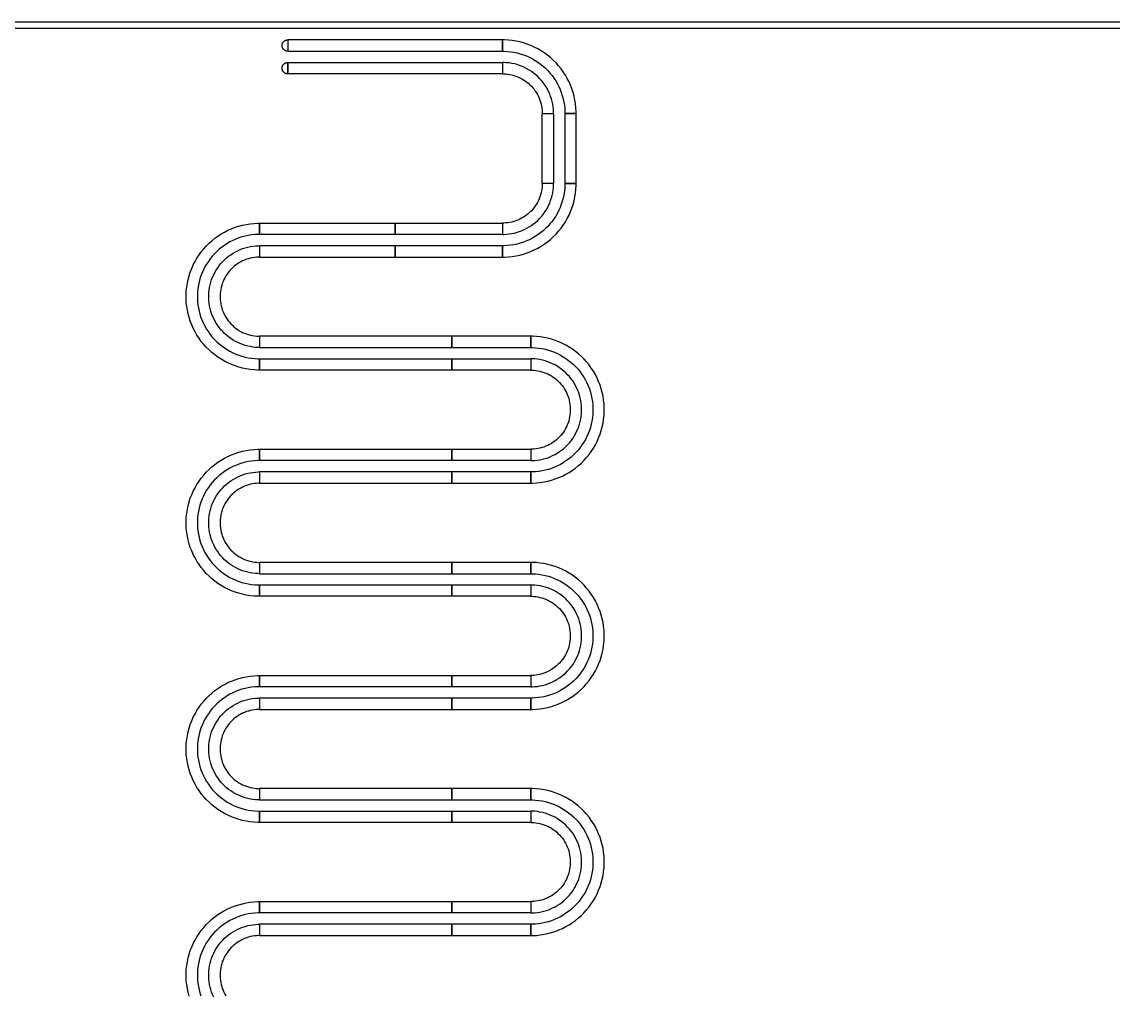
# Model space of a CAD drawing. Extents: x -3400 to 3400, y -3400 to 3400.
# Drawn here: x -325 to 640, y -866 to -5 of the extents above; entities that cross this region are included whole.
import ezdxf

# ---------------------------------------------------------------- set-up
doc = ezdxf.new("R2010")
doc.units = 0
doc.layers.get('0').update_dxf_attribs({"linetype": 'CONTINUOUS'})
doc.layers.add('BASEMETAL', color=4, linetype='CONTINUOUS')
doc.layers.add('BUSMAIN', color=3, linetype='CONTINUOUS')

# ---------------------------------------------------------------- blocks, each defined once
blk = doc.blocks.new('CHIP_XSEARCH')
for points in [[(3310, 3374), (3310, 3369), (3310, 3369), (3309.74, 3369.01), (3309.48, 3369.03), (3309.22, 3369.06), (3308.96, 3369.11), (3308.71, 3369.17), (3308.45, 3369.24), (3308.21, 3369.33), (3307.97, 3369.43), (3307.73, 3369.54), (3307.5, 3369.67), (3307.28, 3369.81), (3307.06, 3369.95), (3306.85, 3370.11), (3306.65, 3370.28), (3306.46, 3370.46), (3306.28, 3370.65), (3306.11, 3370.85), (3305.95, 3371.06), (3305.81, 3371.28), (3305.67, 3371.5), (3305.54, 3371.73), (3305.43, 3371.97), (3305.33, 3372.21), (3305.24, 3372.45), (3305.17, 3372.71), (3305.11, 3372.96), (3305.06, 3373.22), (3305.03, 3373.48), (3305.01, 3373.74), (3305, 3374), (3305, 3374), (3305.01, 3374.26), (3305.03, 3374.52), (3305.06, 3374.78), (3305.11, 3375.04), (3305.17, 3375.29), (3305.24, 3375.55), (3305.33, 3375.79), (3305.43, 3376.03), (3305.54, 3376.27), (3305.67, 3376.5), (3305.81, 3376.72), (3305.95, 3376.94), (3306.11, 3377.15), (3306.28, 3377.35), (3306.46, 3377.54), (3306.65, 3377.72), (3306.85, 3377.89), (3307.06, 3378.05), (3307.28, 3378.19), (3307.5, 3378.33), (3307.73, 3378.46), (3307.97, 3378.57), (3308.21, 3378.67), (3308.45, 3378.76), (3308.71, 3378.83), (3308.96, 3378.89), (3309.22, 3378.94), (3309.48, 3378.97), (3309.74, 3378.99), (3310, 3379), (3310, 3379)], [(3310, 3369), (3500, 3369), (3500, 3379), (3310, 3379)], [(3500, 3369), (3501.44, 3368.98), (3504.32, 3368.83), (3507.18, 3368.53), (3510.02, 3368.08), (3512.84, 3367.48), (3515.62, 3366.74), (3518.36, 3365.85), (3521.05, 3364.81), (3523.68, 3363.64), (3526.24, 3362.33), (3528.74, 3360.9), (3531.15, 3359.33), (3533.48, 3357.63), (3535.72, 3355.82), (3537.86, 3353.9), (3539.9, 3351.86), (3541.82, 3349.72), (3543.63, 3347.48), (3545.33, 3345.15), (3546.9, 3342.74), (3548.33, 3340.24), (3549.64, 3337.68), (3550.81, 3335.05), (3551.85, 3332.36), (3552.74, 3329.62), (3553.48, 3326.84), (3554.08, 3324.02), (3554.53, 3321.18), (3554.83, 3318.32), (3554.98, 3315.44), (3555, 3314), (3565, 3314), (3564.98, 3315.7), (3564.8, 3319.1), (3564.44, 3322.48), (3563.91, 3325.85), (3563.2, 3329.17), (3562.32, 3332.46), (3561.27, 3335.7), (3560.05, 3338.87), (3558.67, 3341.98), (3557.12, 3345.02), (3555.42, 3347.96), (3553.57, 3350.82), (3551.57, 3353.57), (3549.43, 3356.21), (3547.15, 3358.74), (3544.74, 3361.15), (3542.21, 3363.43), (3539.57, 3365.57), (3536.82, 3367.57), (3533.96, 3369.42), (3531.02, 3371.12), (3527.98, 3372.67), (3524.87, 3374.05), (3521.7, 3375.27), (3518.46, 3376.32), (3515.17, 3377.2), (3511.85, 3377.91), (3508.48, 3378.44), (3505.1, 3378.8), (3501.7, 3378.98), (3500, 3379)], [(3310, 3354), (3310, 3349), (3310, 3349), (3309.74, 3349.01), (3309.48, 3349.03), (3309.22, 3349.06), (3308.96, 3349.11), (3308.71, 3349.17), (3308.45, 3349.24), (3308.21, 3349.33), (3307.97, 3349.43), (3307.73, 3349.54), (3307.5, 3349.67), (3307.28, 3349.81), (3307.06, 3349.95), (3306.85, 3350.11), (3306.65, 3350.28), (3306.46, 3350.46), (3306.28, 3350.65), (3306.11, 3350.85), (3305.95, 3351.06), (3305.81, 3351.28), (3305.67, 3351.5), (3305.54, 3351.73), (3305.43, 3351.97), (3305.33, 3352.21), (3305.24, 3352.45), (3305.17, 3352.71), (3305.11, 3352.96), (3305.06, 3353.22), (3305.03, 3353.48), (3305.01, 3353.74), (3305, 3354), (3305, 3354), (3305.01, 3354.26), (3305.03, 3354.52), (3305.06, 3354.78), (3305.11, 3355.04), (3305.17, 3355.29), (3305.24, 3355.55), (3305.33, 3355.79), (3305.43, 3356.03), (3305.54, 3356.27), (3305.67, 3356.5), (3305.81, 3356.72), (3305.95, 3356.94), (3306.11, 3357.15), (3306.28, 3357.35), (3306.46, 3357.54), (3306.65, 3357.72), (3306.85, 3357.89), (3307.06, 3358.05), (3307.28, 3358.19), (3307.5, 3358.33), (3307.73, 3358.46), (3307.97, 3358.57), (3308.21, 3358.67), (3308.45, 3358.76), (3308.71, 3358.83), (3308.96, 3358.89), (3309.22, 3358.94), (3309.48, 3358.97), (3309.74, 3358.99), (3310, 3359), (3310, 3359)], [(3310, 3359), (3500, 3359), (3500, 3349), (3310, 3349)], [(3500, 3349), (3500.92, 3348.99), (3502.75, 3348.89), (3504.57, 3348.7), (3506.38, 3348.41), (3508.17, 3348.03), (3509.94, 3347.56), (3511.68, 3346.99), (3513.39, 3346.34), (3515.07, 3345.59), (3516.7, 3344.76), (3518.29, 3343.84), (3519.82, 3342.84), (3521.31, 3341.77), (3522.73, 3340.61), (3524.09, 3339.39), (3525.39, 3338.09), (3526.61, 3336.73), (3527.77, 3335.31), (3528.84, 3333.82), (3529.84, 3332.29), (3530.76, 3330.7), (3531.59, 3329.07), (3532.34, 3327.39), (3532.99, 3325.68), (3533.56, 3323.94), (3534.03, 3322.17), (3534.41, 3320.38), (3534.7, 3318.57), (3534.89, 3316.75), (3534.99, 3314.92), (3535, 3314), (3545, 3314), (3544.98, 3315.18), (3544.86, 3317.53), (3544.62, 3319.87), (3544.25, 3322.2), (3543.76, 3324.51), (3543.15, 3326.78), (3542.42, 3329.02), (3541.57, 3331.22), (3540.62, 3333.37), (3539.55, 3335.47), (3538.37, 3337.51), (3537.09, 3339.49), (3535.7, 3341.39), (3534.22, 3343.23), (3532.64, 3344.98), (3530.98, 3346.64), (3529.23, 3348.22), (3527.39, 3349.7), (3525.49, 3351.09), (3523.51, 3352.37), (3521.47, 3353.55), (3519.37, 3354.62), (3517.22, 3355.57), (3515.02, 3356.42), (3512.78, 3357.15), (3510.51, 3357.76), (3508.2, 3358.25), (3505.87, 3358.62), (3503.53, 3358.86), (3501.18, 3358.98), (3500, 3359)], [(3545, 3314), (3545, 3252), (3535, 3252), (3535, 3314)], [(3555, 3314), (3555, 3252), (3565, 3252), (3565, 3314)], [(3555, 3252), (3554.98, 3250.56), (3554.83, 3247.68), (3554.53, 3244.82), (3554.08, 3241.98), (3553.48, 3239.16), (3552.74, 3236.38), (3551.85, 3233.64), (3550.81, 3230.95), (3549.64, 3228.32), (3548.33, 3225.76), (3546.9, 3223.26), (3545.33, 3220.85), (3543.63, 3218.52), (3541.82, 3216.28), (3539.9, 3214.14), (3537.86, 3212.1), (3535.72, 3210.18), (3533.48, 3208.37), (3531.15, 3206.67), (3528.74, 3205.1), (3526.24, 3203.67), (3523.68, 3202.36), (3521.05, 3201.19), (3518.36, 3200.15), (3515.62, 3199.26), (3512.84, 3198.52), (3510.02, 3197.92), (3507.18, 3197.47), (3504.32, 3197.17), (3501.44, 3197.02), (3500, 3197), (3500, 3187), (3501.7, 3187.02), (3505.1, 3187.2), (3508.48, 3187.56), (3511.85, 3188.09), (3515.17, 3188.8), (3518.46, 3189.68), (3521.7, 3190.73), (3524.87, 3191.95), (3527.98, 3193.33), (3531.02, 3194.88), (3533.96, 3196.58), (3536.82, 3198.43), (3539.57, 3200.43), (3542.21, 3202.57), (3544.74, 3204.85), (3547.15, 3207.26), (3549.43, 3209.79), (3551.57, 3212.43), (3553.57, 3215.18), (3555.42, 3218.04), (3557.12, 3220.98), (3558.67, 3224.02), (3560.05, 3227.13), (3561.27, 3230.3), (3562.32, 3233.54), (3563.2, 3236.83), (3563.91, 3240.15), (3564.44, 3243.52), (3564.8, 3246.9), (3564.98, 3250.3), (3565, 3252)], [(3535, 3252), (3534.99, 3251.08), (3534.89, 3249.25), (3534.7, 3247.43), (3534.41, 3245.62), (3534.03, 3243.83), (3533.56, 3242.06), (3532.99, 3240.32), (3532.34, 3238.61), (3531.59, 3236.93), (3530.76, 3235.3), (3529.84, 3233.71), (3528.84, 3232.18), (3527.77, 3230.69), (3526.61, 3229.27), (3525.39, 3227.91), (3524.09, 3226.61), (3522.73, 3225.39), (3521.31, 3224.23), (3519.82, 3223.16), (3518.29, 3222.16), (3516.7, 3221.24), (3515.07, 3220.41), (3513.39, 3219.66), (3511.68, 3219.01), (3509.94, 3218.44), (3508.17, 3217.97), (3506.38, 3217.59), (3504.57, 3217.3), (3502.75, 3217.11), (3500.92, 3217.01), (3500, 3217), (3500, 3207), (3501.18, 3207.02), (3503.53, 3207.14), (3505.87, 3207.38), (3508.2, 3207.75), (3510.51, 3208.24), (3512.78, 3208.85), (3515.02, 3209.58), (3517.22, 3210.43), (3519.37, 3211.38), (3521.47, 3212.45), (3523.51, 3213.63), (3525.49, 3214.91), (3527.39, 3216.3), (3529.23, 3217.78), (3530.98, 3219.36), (3532.64, 3221.02), (3534.22, 3222.77), (3535.7, 3224.61), (3537.09, 3226.51), (3538.37, 3228.49), (3539.55, 3230.53), (3540.62, 3232.63), (3541.57, 3234.78), (3542.42, 3236.98), (3543.15, 3239.22), (3543.76, 3241.49), (3544.25, 3243.8), (3544.62, 3246.13), (3544.86, 3248.47), (3544.98, 3250.82), (3545, 3252)], [(3285.2, 3207), (3283.76, 3206.98), (3280.89, 3206.83), (3278.02, 3206.53), (3275.18, 3206.08), (3272.36, 3205.48), (3269.58, 3204.74), (3266.84, 3203.85), (3264.16, 3202.81), (3261.53, 3201.64), (3258.96, 3200.33), (3256.47, 3198.9), (3254.05, 3197.33), (3251.72, 3195.63), (3249.48, 3193.82), (3247.34, 3191.9), (3245.31, 3189.86), (3243.38, 3187.72), (3241.57, 3185.48), (3239.88, 3183.15), (3238.31, 3180.74), (3236.87, 3178.24), (3235.56, 3175.68), (3234.39, 3173.05), (3233.36, 3170.36), (3232.47, 3167.62), (3231.72, 3164.84), (3231.12, 3162.02), (3230.67, 3159.18), (3230.37, 3156.32), (3230.22, 3153.44), (3230.22, 3150.56), (3230.37, 3147.68), (3230.67, 3144.82), (3231.12, 3141.98), (3231.72, 3139.16), (3232.47, 3136.38), (3233.36, 3133.64), (3234.39, 3130.95), (3235.56, 3128.32), (3236.87, 3125.76), (3238.31, 3123.26), (3239.88, 3120.85), (3241.57, 3118.52), (3243.38, 3116.28), (3245.31, 3114.14), (3247.34, 3112.1), (3249.48, 3110.18), (3251.72, 3108.37), (3254.05, 3106.67), (3256.47, 3105.1), (3258.96, 3103.67), (3261.53, 3102.36), (3264.16, 3101.19), (3266.84, 3100.15), (3269.58, 3099.26), (3272.36, 3098.52), (3275.18, 3097.92), (3278.02, 3097.47), (3280.89, 3097.17), (3283.76, 3097.02), (3285.2, 3097), (3285.2, 3087), (3283.5, 3087.02), (3280.1, 3087.2), (3276.72, 3087.56), (3273.36, 3088.09), (3270.03, 3088.8), (3266.74, 3089.68), (3263.51, 3090.73), (3260.33, 3091.95), (3257.22, 3093.33), (3254.19, 3094.88), (3251.24, 3096.58), (3248.39, 3098.43), (3245.63, 3100.43), (3242.99, 3102.57), (3240.46, 3104.85), (3238.05, 3107.26), (3235.78, 3109.79), (3233.64, 3112.43), (3231.64, 3115.18), (3229.78, 3118.04), (3228.08, 3120.98), (3226.54, 3124.02), (3225.15, 3127.13), (3223.93, 3130.3), (3222.88, 3133.54), (3222, 3136.83), (3221.29, 3140.15), (3220.76, 3143.52), (3220.4, 3146.9), (3220.23, 3150.3), (3220.23, 3153.7), (3220.4, 3157.1), (3220.76, 3160.48), (3221.29, 3163.85), (3222, 3167.17), (3222.88, 3170.46), (3223.93, 3173.7), (3225.15, 3176.87), (3226.54, 3179.98), (3228.08, 3183.02), (3229.78, 3185.96), (3231.64, 3188.82), (3233.64, 3191.57), (3235.78, 3194.21), (3238.05, 3196.74), (3240.46, 3199.15), (3242.99, 3201.43), (3245.63, 3203.57), (3248.39, 3205.57), (3251.24, 3207.42), (3254.19, 3209.12), (3257.22, 3210.67), (3260.33, 3212.05), (3263.51, 3213.27), (3266.74, 3214.32), (3270.03, 3215.2), (3273.36, 3215.91), (3276.72, 3216.44), (3280.1, 3216.8), (3283.5, 3216.98), (3285.2, 3217)], [(3405, 3207), (3285.2, 3207), (3285.2, 3217), (3405, 3217)], [(3500, 3207), (3405, 3207), (3405, 3217), (3500, 3217)], [(3285.2, 3187), (3284.29, 3186.99), (3282.46, 3186.89), (3280.64, 3186.7), (3278.83, 3186.41), (3277.03, 3186.03), (3275.26, 3185.56), (3273.52, 3184.99), (3271.81, 3184.34), (3270.14, 3183.59), (3268.5, 3182.76), (3266.92, 3181.84), (3265.38, 3180.84), (3263.9, 3179.77), (3262.47, 3178.61), (3261.11, 3177.39), (3259.82, 3176.09), (3258.59, 3174.73), (3257.44, 3173.31), (3256.36, 3171.82), (3255.36, 3170.29), (3254.44, 3168.7), (3253.61, 3167.07), (3252.87, 3165.39), (3252.21, 3163.68), (3251.64, 3161.94), (3251.17, 3160.17), (3250.79, 3158.38), (3250.5, 3156.57), (3250.31, 3154.75), (3250.22, 3152.92), (3250.22, 3151.08), (3250.31, 3149.25), (3250.5, 3147.43), (3250.79, 3145.62), (3251.17, 3143.83), (3251.64, 3142.06), (3252.21, 3140.32), (3252.87, 3138.61), (3253.61, 3136.93), (3254.44, 3135.3), (3255.36, 3133.71), (3256.36, 3132.18), (3257.44, 3130.69), (3258.59, 3129.27), (3259.82, 3127.91), (3261.11, 3126.61), (3262.47, 3125.39), (3263.9, 3124.23), (3265.38, 3123.16), (3266.92, 3122.16), (3268.5, 3121.24), (3270.14, 3120.41), (3271.81, 3119.66), (3273.52, 3119.01), (3275.26, 3118.44), (3277.03, 3117.97), (3278.83, 3117.59), (3280.64, 3117.3), (3282.46, 3117.11), (3284.29, 3117.01), (3285.2, 3117), (3285.2, 3107), (3284.03, 3107.02), (3281.67, 3107.14), (3279.33, 3107.38), (3277, 3107.75), (3274.7, 3108.24), (3272.42, 3108.85), (3270.18, 3109.58), (3267.98, 3110.43), (3265.83, 3111.38), (3263.73, 3112.45), (3261.69, 3113.63), (3259.72, 3114.91), (3257.81, 3116.3), (3255.98, 3117.78), (3254.23, 3119.36), (3252.56, 3121.02), (3250.99, 3122.77), (3249.5, 3124.61), (3248.12, 3126.51), (3246.83, 3128.49), (3245.66, 3130.53), (3244.59, 3132.63), (3243.63, 3134.78), (3242.78, 3136.98), (3242.06, 3139.22), (3241.45, 3141.49), (3240.96, 3143.8), (3240.59, 3146.13), (3240.34, 3148.47), (3240.22, 3150.82), (3240.22, 3153.18), (3240.34, 3155.53), (3240.59, 3157.87), (3240.96, 3160.2), (3241.45, 3162.51), (3242.06, 3164.78), (3242.78, 3167.02), (3243.63, 3169.22), (3244.59, 3171.37), (3245.66, 3173.47), (3246.83, 3175.51), (3248.12, 3177.49), (3249.5, 3179.39), (3250.99, 3181.23), (3252.56, 3182.98), (3254.23, 3184.64), (3255.98, 3186.22), (3257.81, 3187.7), (3259.72, 3189.09), (3261.69, 3190.37), (3263.73, 3191.55), (3265.83, 3192.62), (3267.98, 3193.57), (3270.18, 3194.42), (3272.42, 3195.15), (3274.7, 3195.76), (3277, 3196.25), (3279.33, 3196.62), (3281.67, 3196.86), (3284.03, 3196.98), (3285.2, 3197)], [(3405, 3197), (3285.2, 3197), (3285.2, 3187), (3405, 3187)], [(3500, 3197), (3405, 3197), (3405, 3187), (3500, 3187)], [(3285.2, 3107), (3455, 3107), (3455, 3117), (3285.2, 3117)], [(3455, 3107), (3524.8, 3107), (3524.8, 3117), (3455, 3117)], [(3524.8, 3107), (3526.24, 3106.98), (3529.11, 3106.83), (3531.98, 3106.53), (3534.82, 3106.08), (3537.64, 3105.48), (3540.42, 3104.74), (3543.16, 3103.85), (3545.84, 3102.81), (3548.47, 3101.64), (3551.04, 3100.33), (3553.53, 3098.9), (3555.95, 3097.33), (3558.28, 3095.63), (3560.52, 3093.82), (3562.66, 3091.9), (3564.69, 3089.86), (3566.62, 3087.72), (3568.43, 3085.48), (3570.12, 3083.15), (3571.69, 3080.74), (3573.13, 3078.24), (3574.44, 3075.68), (3575.61, 3073.05), (3576.64, 3070.36), (3577.53, 3067.62), (3578.28, 3064.84), (3578.88, 3062.02), (3579.33, 3059.18), (3579.63, 3056.32), (3579.78, 3053.44), (3579.78, 3050.56), (3579.63, 3047.68), (3579.33, 3044.82), (3578.88, 3041.98), (3578.28, 3039.16), (3577.53, 3036.38), (3576.64, 3033.64), (3575.61, 3030.95), (3574.44, 3028.32), (3573.13, 3025.76), (3571.69, 3023.26), (3570.12, 3020.85), (3568.43, 3018.52), (3566.62, 3016.28), (3564.69, 3014.14), (3562.66, 3012.1), (3560.52, 3010.18), (3558.28, 3008.37), (3555.95, 3006.67), (3553.53, 3005.1), (3551.04, 3003.67), (3548.47, 3002.36), (3545.84, 3001.19), (3543.16, 3000.15), (3540.42, 2999.26), (3537.64, 2998.52), (3534.82, 2997.92), (3531.98, 2997.47), (3529.11, 2997.17), (3526.24, 2997.02), (3524.8, 2997), (3524.8, 2987), (3526.5, 2987.02), (3529.9, 2987.2), (3533.28, 2987.56), (3536.64, 2988.09), (3539.97, 2988.8), (3543.26, 2989.68), (3546.49, 2990.73), (3549.67, 2991.95), (3552.78, 2993.33), (3555.81, 2994.88), (3558.76, 2996.58), (3561.61, 2998.43), (3564.37, 3000.43), (3567.01, 3002.57), (3569.54, 3004.85), (3571.95, 3007.26), (3574.22, 3009.79), (3576.36, 3012.43), (3578.36, 3015.18), (3580.22, 3018.04), (3581.92, 3020.98), (3583.46, 3024.02), (3584.85, 3027.13), (3586.07, 3030.3), (3587.12, 3033.54), (3588, 3036.83), (3588.71, 3040.15), (3589.24, 3043.52), (3589.6, 3046.9), (3589.77, 3050.3), (3589.77, 3053.7), (3589.6, 3057.1), (3589.24, 3060.48), (3588.71, 3063.85), (3588, 3067.17), (3587.12, 3070.46), (3586.07, 3073.7), (3584.85, 3076.87), (3583.46, 3079.98), (3581.92, 3083.02), (3580.22, 3085.96), (3578.36, 3088.82), (3576.36, 3091.57), (3574.22, 3094.21), (3571.95, 3096.74), (3569.54, 3099.15), (3567.01, 3101.43), (3564.37, 3103.57), (3561.61, 3105.57), (3558.76, 3107.42), (3555.81, 3109.12), (3552.78, 3110.67), (3549.67, 3112.05), (3546.49, 3113.27), (3543.26, 3114.32), (3539.97, 3115.2), (3536.64, 3115.91), (3533.28, 3116.44), (3529.9, 3116.8), (3526.5, 3116.98), (3524.8, 3117)], [(3285.2, 3097), (3455, 3097), (3455, 3087), (3285.2, 3087)], [(3455, 3097), (3524.8, 3097), (3524.8, 3087), (3455, 3087)], [(3524.8, 3087), (3525.71, 3086.99), (3527.54, 3086.89), (3529.36, 3086.7), (3531.17, 3086.41), (3532.97, 3086.03), (3534.74, 3085.56), (3536.48, 3084.99), (3538.19, 3084.34), (3539.86, 3083.59), (3541.5, 3082.76), (3543.08, 3081.84), (3544.62, 3080.84), (3546.1, 3079.77), (3547.53, 3078.61), (3548.89, 3077.39), (3550.18, 3076.09), (3551.41, 3074.73), (3552.56, 3073.31), (3553.64, 3071.82), (3554.64, 3070.29), (3555.56, 3068.7), (3556.39, 3067.07), (3557.13, 3065.39), (3557.79, 3063.68), (3558.36, 3061.94), (3558.83, 3060.17), (3559.21, 3058.38), (3559.5, 3056.57), (3559.69, 3054.75), (3559.78, 3052.92), (3559.78, 3051.08), (3559.69, 3049.25), (3559.5, 3047.43), (3559.21, 3045.62), (3558.83, 3043.83), (3558.36, 3042.06), (3557.79, 3040.32), (3557.13, 3038.61), (3556.39, 3036.93), (3555.56, 3035.3), (3554.64, 3033.71), (3553.64, 3032.18), (3552.56, 3030.69), (3551.41, 3029.27), (3550.18, 3027.91), (3548.89, 3026.61), (3547.53, 3025.39), (3546.1, 3024.23), (3544.62, 3023.16), (3543.08, 3022.16), (3541.5, 3021.24), (3539.86, 3020.41), (3538.19, 3019.66), (3536.48, 3019.01), (3534.74, 3018.44), (3532.97, 3017.97), (3531.17, 3017.59), (3529.36, 3017.3), (3527.54, 3017.11), (3525.71, 3017.01), (3524.8, 3017), (3524.8, 3007), (3525.97, 3007.02), (3528.33, 3007.14), (3530.67, 3007.38), (3533, 3007.75), (3535.3, 3008.24), (3537.58, 3008.85), (3539.82, 3009.58), (3542.02, 3010.43), (3544.17, 3011.38), (3546.27, 3012.45), (3548.31, 3013.63), (3550.28, 3014.91), (3552.19, 3016.3), (3554.02, 3017.78), (3555.77, 3019.36), (3557.44, 3021.02), (3559.01, 3022.77), (3560.5, 3024.61), (3561.88, 3026.51), (3563.17, 3028.49), (3564.34, 3030.53), (3565.41, 3032.63), (3566.37, 3034.78), (3567.22, 3036.98), (3567.94, 3039.22), (3568.55, 3041.49), (3569.04, 3043.8), (3569.41, 3046.13), (3569.66, 3048.47), (3569.78, 3050.82), (3569.78, 3053.18), (3569.66, 3055.53), (3569.41, 3057.87), (3569.04, 3060.2), (3568.55, 3062.51), (3567.94, 3064.78), (3567.22, 3067.02), (3566.37, 3069.22), (3565.41, 3071.37), (3564.34, 3073.47), (3563.17, 3075.51), (3561.88, 3077.49), (3560.5, 3079.39), (3559.01, 3081.23), (3557.44, 3082.98), (3555.77, 3084.64), (3554.02, 3086.22), (3552.19, 3087.7), (3550.28, 3089.09), (3548.31, 3090.37), (3546.27, 3091.55), (3544.17, 3092.62), (3542.02, 3093.57), (3539.82, 3094.42), (3537.58, 3095.15), (3535.3, 3095.76), (3533, 3096.25), (3530.67, 3096.62), (3528.33, 3096.86), (3525.97, 3096.98), (3524.8, 3097)], [(3285.2, 3007), (3283.76, 3006.98), (3280.89, 3006.83), (3278.02, 3006.53), (3275.18, 3006.08), (3272.36, 3005.48), (3269.58, 3004.74), (3266.84, 3003.85), (3264.16, 3002.81), (3261.53, 3001.64), (3258.96, 3000.33), (3256.47, 2998.9), (3254.05, 2997.33), (3251.72, 2995.63), (3249.48, 2993.82), (3247.34, 2991.9), (3245.31, 2989.86), (3243.38, 2987.72), (3241.57, 2985.48), (3239.88, 2983.15), (3238.31, 2980.74), (3236.87, 2978.24), (3235.56, 2975.68), (3234.39, 2973.05), (3233.36, 2970.36), (3232.47, 2967.62), (3231.72, 2964.84), (3231.12, 2962.02), (3230.67, 2959.18), (3230.37, 2956.32), (3230.22, 2953.44), (3230.22, 2950.56), (3230.37, 2947.68), (3230.67, 2944.82), (3231.12, 2941.98), (3231.72, 2939.16), (3232.47, 2936.38), (3233.36, 2933.64), (3234.39, 2930.95), (3235.56, 2928.32), (3236.87, 2925.76), (3238.31, 2923.26), (3239.88, 2920.85), (3241.57, 2918.52), (3243.38, 2916.28), (3245.31, 2914.14), (3247.34, 2912.1), (3249.48, 2910.18), (3251.72, 2908.37), (3254.05, 2906.67), (3256.47, 2905.1), (3258.96, 2903.67), (3261.53, 2902.36), (3264.16, 2901.19), (3266.84, 2900.15), (3269.58, 2899.26), (3272.36, 2898.52), (3275.18, 2897.92), (3278.02, 2897.47), (3280.89, 2897.17), (3283.76, 2897.02), (3285.2, 2897), (3285.2, 2887), (3283.5, 2887.02), (3280.1, 2887.2), (3276.72, 2887.56), (3273.36, 2888.09), (3270.03, 2888.8), (3266.74, 2889.68), (3263.51, 2890.73), (3260.33, 2891.95), (3257.22, 2893.33), (3254.19, 2894.88), (3251.24, 2896.58), (3248.39, 2898.43), (3245.63, 2900.43), (3242.99, 2902.57), (3240.46, 2904.85), (3238.05, 2907.26), (3235.78, 2909.79), (3233.64, 2912.43), (3231.64, 2915.18), (3229.78, 2918.04), (3228.08, 2920.98), (3226.54, 2924.02), (3225.15, 2927.13), (3223.93, 2930.3), (3222.88, 2933.54), (3222, 2936.83), (3221.29, 2940.15), (3220.76, 2943.52), (3220.4, 2946.9), (3220.23, 2950.3), (3220.23, 2953.7), (3220.4, 2957.1), (3220.76, 2960.48), (3221.29, 2963.85), (3222, 2967.17), (3222.88, 2970.46), (3223.93, 2973.7), (3225.15, 2976.87), (3226.54, 2979.98), (3228.08, 2983.02), (3229.78, 2985.96), (3231.64, 2988.82), (3233.64, 2991.57), (3235.78, 2994.21), (3238.05, 2996.74), (3240.46, 2999.15), (3242.99, 3001.43), (3245.63, 3003.57), (3248.39, 3005.57), (3251.24, 3007.42), (3254.19, 3009.12), (3257.22, 3010.67), (3260.33, 3012.05), (3263.51, 3013.27), (3266.74, 3014.32), (3270.03, 3015.2), (3273.36, 3015.91), (3276.72, 3016.44), (3280.1, 3016.8), (3283.5, 3016.98), (3285.2, 3017)], [(3455, 3007), (3285.2, 3007), (3285.2, 3017), (3455, 3017)], [(3524.8, 3007), (3455, 3007), (3455, 3017), (3524.8, 3017)], [(3285.2, 2987), (3284.29, 2986.99), (3282.46, 2986.89), (3280.64, 2986.7), (3278.83, 2986.41), (3277.03, 2986.03), (3275.26, 2985.56), (3273.52, 2984.99), (3271.81, 2984.34), (3270.14, 2983.59), (3268.5, 2982.76), (3266.92, 2981.84), (3265.38, 2980.84), (3263.9, 2979.77), (3262.47, 2978.61), (3261.11, 2977.39), (3259.82, 2976.09), (3258.59, 2974.73), (3257.44, 2973.31), (3256.36, 2971.82), (3255.36, 2970.29), (3254.44, 2968.7), (3253.61, 2967.07), (3252.87, 2965.39), (3252.21, 2963.68), (3251.64, 2961.94), (3251.17, 2960.17), (3250.79, 2958.38), (3250.5, 2956.57), (3250.31, 2954.75), (3250.22, 2952.92), (3250.22, 2951.08), (3250.31, 2949.25), (3250.5, 2947.43), (3250.79, 2945.62), (3251.17, 2943.83), (3251.64, 2942.06), (3252.21, 2940.32), (3252.87, 2938.61), (3253.61, 2936.93), (3254.44, 2935.3), (3255.36, 2933.71), (3256.36, 2932.18), (3257.44, 2930.69), (3258.59, 2929.27), (3259.82, 2927.91), (3261.11, 2926.61), (3262.47, 2925.39), (3263.9, 2924.23), (3265.38, 2923.16), (3266.92, 2922.16), (3268.5, 2921.24), (3270.14, 2920.41), (3271.81, 2919.66), (3273.52, 2919.01), (3275.26, 2918.44), (3277.03, 2917.97), (3278.83, 2917.59), (3280.64, 2917.3), (3282.46, 2917.11), (3284.29, 2917.01), (3285.2, 2917), (3285.2, 2907), (3284.03, 2907.02), (3281.67, 2907.14), (3279.33, 2907.38), (3277, 2907.75), (3274.7, 2908.24), (3272.42, 2908.85), (3270.18, 2909.58), (3267.98, 2910.43), (3265.83, 2911.38), (3263.73, 2912.45), (3261.69, 2913.63), (3259.72, 2914.91), (3257.81, 2916.3), (3255.98, 2917.78), (3254.23, 2919.36), (3252.56, 2921.02), (3250.99, 2922.77), (3249.5, 2924.61), (3248.12, 2926.51), (3246.83, 2928.49), (3245.66, 2930.53), (3244.59, 2932.63), (3243.63, 2934.78), (3242.78, 2936.98), (3242.06, 2939.22), (3241.45, 2941.49), (3240.96, 2943.8), (3240.59, 2946.13), (3240.34, 2948.47), (3240.22, 2950.82), (3240.22, 2953.18), (3240.34, 2955.53), (3240.59, 2957.87), (3240.96, 2960.2), (3241.45, 2962.51), (3242.06, 2964.78), (3242.78, 2967.02), (3243.63, 2969.22), (3244.59, 2971.37), (3245.66, 2973.47), (3246.83, 2975.51), (3248.12, 2977.49), (3249.5, 2979.39), (3250.99, 2981.23), (3252.56, 2982.98), (3254.23, 2984.64), (3255.98, 2986.22), (3257.81, 2987.7), (3259.72, 2989.09), (3261.69, 2990.37), (3263.73, 2991.55), (3265.83, 2992.62), (3267.98, 2993.57), (3270.18, 2994.42), (3272.42, 2995.15), (3274.7, 2995.76), (3277, 2996.25), (3279.33, 2996.62), (3281.67, 2996.86), (3284.03, 2996.98), (3285.2, 2997)], [(3455, 2997), (3285.2, 2997), (3285.2, 2987), (3455, 2987)], [(3524.8, 2997), (3455, 2997), (3455, 2987), (3524.8, 2987)], [(3285.2, 2907), (3455, 2907), (3455, 2917), (3285.2, 2917)], [(3455, 2907), (3524.8, 2907), (3524.8, 2917), (3455, 2917)], [(3524.8, 2907), (3526.24, 2906.98), (3529.11, 2906.83), (3531.98, 2906.53), (3534.82, 2906.08), (3537.64, 2905.48), (3540.42, 2904.74), (3543.16, 2903.85), (3545.84, 2902.81), (3548.47, 2901.64), (3551.04, 2900.33), (3553.53, 2898.9), (3555.95, 2897.33), (3558.28, 2895.63), (3560.52, 2893.82), (3562.66, 2891.9), (3564.69, 2889.86), (3566.62, 2887.72), (3568.43, 2885.48), (3570.12, 2883.15), (3571.69, 2880.74), (3573.13, 2878.24), (3574.44, 2875.68), (3575.61, 2873.05), (3576.64, 2870.36), (3577.53, 2867.62), (3578.28, 2864.84), (3578.88, 2862.02), (3579.33, 2859.18), (3579.63, 2856.32), (3579.78, 2853.44), (3579.78, 2850.56), (3579.63, 2847.68), (3579.33, 2844.82), (3578.88, 2841.98), (3578.28, 2839.16), (3577.53, 2836.38), (3576.64, 2833.64), (3575.61, 2830.95), (3574.44, 2828.32), (3573.13, 2825.76), (3571.69, 2823.26), (3570.12, 2820.85), (3568.43, 2818.52), (3566.62, 2816.28), (3564.69, 2814.14), (3562.66, 2812.1), (3560.52, 2810.18), (3558.28, 2808.37), (3555.95, 2806.67), (3553.53, 2805.1), (3551.04, 2803.67), (3548.47, 2802.36), (3545.84, 2801.19), (3543.16, 2800.15), (3540.42, 2799.26), (3537.64, 2798.52), (3534.82, 2797.92), (3531.98, 2797.47), (3529.11, 2797.17), (3526.24, 2797.02), (3524.8, 2797), (3524.8, 2787), (3526.5, 2787.02), (3529.9, 2787.2), (3533.28, 2787.56), (3536.64, 2788.09), (3539.97, 2788.8), (3543.26, 2789.68), (3546.49, 2790.73), (3549.67, 2791.95), (3552.78, 2793.33), (3555.81, 2794.88), (3558.76, 2796.58), (3561.61, 2798.43), (3564.37, 2800.43), (3567.01, 2802.57), (3569.54, 2804.85), (3571.95, 2807.26), (3574.22, 2809.79), (3576.36, 2812.43), (3578.36, 2815.18), (3580.22, 2818.04), (3581.92, 2820.98), (3583.46, 2824.02), (3584.85, 2827.13), (3586.07, 2830.3), (3587.12, 2833.54), (3588, 2836.83), (3588.71, 2840.15), (3589.24, 2843.52), (3589.6, 2846.9), (3589.77, 2850.3), (3589.77, 2853.7), (3589.6, 2857.1), (3589.24, 2860.48), (3588.71, 2863.85), (3588, 2867.17), (3587.12, 2870.46), (3586.07, 2873.7), (3584.85, 2876.87), (3583.46, 2879.98), (3581.92, 2883.02), (3580.22, 2885.96), (3578.36, 2888.82), (3576.36, 2891.57), (3574.22, 2894.21), (3571.95, 2896.74), (3569.54, 2899.15), (3567.01, 2901.43), (3564.37, 2903.57), (3561.61, 2905.57), (3558.76, 2907.42), (3555.81, 2909.12), (3552.78, 2910.67), (3549.67, 2912.05), (3546.49, 2913.27), (3543.26, 2914.32), (3539.97, 2915.2), (3536.64, 2915.91), (3533.28, 2916.44), (3529.9, 2916.8), (3526.5, 2916.98), (3524.8, 2917)], [(3285.2, 2897), (3455, 2897), (3455, 2887), (3285.2, 2887)], [(3455, 2897), (3524.8, 2897), (3524.8, 2887), (3455, 2887)], [(3524.8, 2887), (3525.71, 2886.99), (3527.54, 2886.89), (3529.36, 2886.7), (3531.17, 2886.41), (3532.97, 2886.03), (3534.74, 2885.56), (3536.48, 2884.99), (3538.19, 2884.34), (3539.86, 2883.59), (3541.5, 2882.76), (3543.08, 2881.84), (3544.62, 2880.84), (3546.1, 2879.77), (3547.53, 2878.61), (3548.89, 2877.39), (3550.18, 2876.09), (3551.41, 2874.73), (3552.56, 2873.31), (3553.64, 2871.82), (3554.64, 2870.29), (3555.56, 2868.7), (3556.39, 2867.07), (3557.13, 2865.39), (3557.79, 2863.68), (3558.36, 2861.94), (3558.83, 2860.17), (3559.21, 2858.38), (3559.5, 2856.57), (3559.69, 2854.75), (3559.78, 2852.92), (3559.78, 2851.08), (3559.69, 2849.25), (3559.5, 2847.43), (3559.21, 2845.62), (3558.83, 2843.83), (3558.36, 2842.06), (3557.79, 2840.32), (3557.13, 2838.61), (3556.39, 2836.93), (3555.56, 2835.3), (3554.64, 2833.71), (3553.64, 2832.18), (3552.56, 2830.69), (3551.41, 2829.27), (3550.18, 2827.91), (3548.89, 2826.61), (3547.53, 2825.39), (3546.1, 2824.23), (3544.62, 2823.16), (3543.08, 2822.16), (3541.5, 2821.24), (3539.86, 2820.41), (3538.19, 2819.66), (3536.48, 2819.01), (3534.74, 2818.44), (3532.97, 2817.97), (3531.17, 2817.59), (3529.36, 2817.3), (3527.54, 2817.11), (3525.71, 2817.01), (3524.8, 2817), (3524.8, 2807), (3525.97, 2807.02), (3528.33, 2807.14), (3530.67, 2807.38), (3533, 2807.75), (3535.3, 2808.24), (3537.58, 2808.85), (3539.82, 2809.58), (3542.02, 2810.43), (3544.17, 2811.38), (3546.27, 2812.45), (3548.31, 2813.63), (3550.28, 2814.91), (3552.19, 2816.3), (3554.02, 2817.78), (3555.77, 2819.36), (3557.44, 2821.02), (3559.01, 2822.77), (3560.5, 2824.61), (3561.88, 2826.51), (3563.17, 2828.49), (3564.34, 2830.53), (3565.41, 2832.63), (3566.37, 2834.78), (3567.22, 2836.98), (3567.94, 2839.22), (3568.55, 2841.49), (3569.04, 2843.8), (3569.41, 2846.13), (3569.66, 2848.47), (3569.78, 2850.82), (3569.78, 2853.18), (3569.66, 2855.53), (3569.41, 2857.87), (3569.04, 2860.2), (3568.55, 2862.51), (3567.94, 2864.78), (3567.22, 2867.02), (3566.37, 2869.22), (3565.41, 2871.37), (3564.34, 2873.47), (3563.17, 2875.51), (3561.88, 2877.49), (3560.5, 2879.39), (3559.01, 2881.23), (3557.44, 2882.98), (3555.77, 2884.64), (3554.02, 2886.22), (3552.19, 2887.7), (3550.28, 2889.09), (3548.31, 2890.37), (3546.27, 2891.55), (3544.17, 2892.62), (3542.02, 2893.57), (3539.82, 2894.42), (3537.58, 2895.15), (3535.3, 2895.76), (3533, 2896.25), (3530.67, 2896.62), (3528.33, 2896.86), (3525.97, 2896.98), (3524.8, 2897)], [(3285.2, 2807), (3283.76, 2806.98), (3280.89, 2806.83), (3278.02, 2806.53), (3275.18, 2806.08), (3272.36, 2805.48), (3269.58, 2804.74), (3266.84, 2803.85), (3264.16, 2802.81), (3261.53, 2801.64), (3258.96, 2800.33), (3256.47, 2798.9), (3254.05, 2797.33), (3251.72, 2795.63), (3249.48, 2793.82), (3247.34, 2791.9), (3245.31, 2789.86), (3243.38, 2787.72), (3241.57, 2785.48), (3239.88, 2783.15), (3238.31, 2780.74), (3236.87, 2778.24), (3235.56, 2775.68), (3234.39, 2773.05), (3233.36, 2770.36), (3232.47, 2767.62), (3231.72, 2764.84), (3231.12, 2762.02), (3230.67, 2759.18), (3230.37, 2756.32), (3230.22, 2753.44), (3230.22, 2750.56), (3230.37, 2747.68), (3230.67, 2744.82), (3231.12, 2741.98), (3231.72, 2739.16), (3232.47, 2736.38), (3233.36, 2733.64), (3234.39, 2730.95), (3235.56, 2728.32), (3236.87, 2725.76), (3238.31, 2723.26), (3239.88, 2720.85), (3241.57, 2718.52), (3243.38, 2716.28), (3245.31, 2714.14), (3247.34, 2712.1), (3249.48, 2710.18), (3251.72, 2708.37), (3254.05, 2706.67), (3256.47, 2705.1), (3258.96, 2703.67), (3261.53, 2702.36), (3264.16, 2701.19), (3266.84, 2700.15), (3269.58, 2699.26), (3272.36, 2698.52), (3275.18, 2697.92), (3278.02, 2697.47), (3280.89, 2697.17), (3283.76, 2697.02), (3285.2, 2697), (3285.2, 2687), (3283.5, 2687.02), (3280.1, 2687.2), (3276.72, 2687.56), (3273.36, 2688.09), (3270.03, 2688.8), (3266.74, 2689.68), (3263.51, 2690.73), (3260.33, 2691.95), (3257.22, 2693.33), (3254.19, 2694.88), (3251.24, 2696.58), (3248.39, 2698.43), (3245.63, 2700.43), (3242.99, 2702.57), (3240.46, 2704.85), (3238.05, 2707.26), (3235.78, 2709.79), (3233.64, 2712.43), (3231.64, 2715.18), (3229.78, 2718.04), (3228.08, 2720.98), (3226.54, 2724.02), (3225.15, 2727.13), (3223.93, 2730.3), (3222.88, 2733.54), (3222, 2736.83), (3221.29, 2740.15), (3220.76, 2743.52), (3220.4, 2746.9), (3220.23, 2750.3), (3220.23, 2753.7), (3220.4, 2757.1), (3220.76, 2760.48), (3221.29, 2763.85), (3222, 2767.17), (3222.88, 2770.46), (3223.93, 2773.7), (3225.15, 2776.87), (3226.54, 2779.98), (3228.08, 2783.02), (3229.78, 2785.96), (3231.64, 2788.82), (3233.64, 2791.57), (3235.78, 2794.21), (3238.05, 2796.74), (3240.46, 2799.15), (3242.99, 2801.43), (3245.63, 2803.57), (3248.39, 2805.57), (3251.24, 2807.42), (3254.19, 2809.12), (3257.22, 2810.67), (3260.33, 2812.05), (3263.51, 2813.27), (3266.74, 2814.32), (3270.03, 2815.2), (3273.36, 2815.91), (3276.72, 2816.44), (3280.1, 2816.8), (3283.5, 2816.98), (3285.2, 2817)], [(3455, 2807), (3285.2, 2807), (3285.2, 2817), (3455, 2817)], [(3524.8, 2807), (3455, 2807), (3455, 2817), (3524.8, 2817)], [(3285.2, 2787), (3284.29, 2786.99), (3282.46, 2786.89), (3280.64, 2786.7), (3278.83, 2786.41), (3277.03, 2786.03), (3275.26, 2785.56), (3273.52, 2784.99), (3271.81, 2784.34), (3270.14, 2783.59), (3268.5, 2782.76), (3266.92, 2781.84), (3265.38, 2780.84), (3263.9, 2779.77), (3262.47, 2778.61), (3261.11, 2777.39), (3259.82, 2776.09), (3258.59, 2774.73), (3257.44, 2773.31), (3256.36, 2771.82), (3255.36, 2770.29), (3254.44, 2768.7), (3253.61, 2767.07), (3252.87, 2765.39), (3252.21, 2763.68), (3251.64, 2761.94), (3251.17, 2760.17), (3250.79, 2758.38), (3250.5, 2756.57), (3250.31, 2754.75), (3250.22, 2752.92), (3250.22, 2751.08), (3250.31, 2749.25), (3250.5, 2747.43), (3250.79, 2745.62), (3251.17, 2743.83), (3251.64, 2742.06), (3252.21, 2740.32), (3252.87, 2738.61), (3253.61, 2736.93), (3254.44, 2735.3), (3255.36, 2733.71), (3256.36, 2732.18), (3257.44, 2730.69), (3258.59, 2729.27), (3259.82, 2727.91), (3261.11, 2726.61), (3262.47, 2725.39), (3263.9, 2724.23), (3265.38, 2723.16), (3266.92, 2722.16), (3268.5, 2721.24), (3270.14, 2720.41), (3271.81, 2719.66), (3273.52, 2719.01), (3275.26, 2718.44), (3277.03, 2717.97), (3278.83, 2717.59), (3280.64, 2717.3), (3282.46, 2717.11), (3284.29, 2717.01), (3285.2, 2717), (3285.2, 2707), (3284.03, 2707.02), (3281.67, 2707.14), (3279.33, 2707.38), (3277, 2707.75), (3274.7, 2708.24), (3272.42, 2708.85), (3270.18, 2709.58), (3267.98, 2710.43), (3265.83, 2711.38), (3263.73, 2712.45), (3261.69, 2713.63), (3259.72, 2714.91), (3257.81, 2716.3), (3255.98, 2717.78), (3254.23, 2719.36), (3252.56, 2721.02), (3250.99, 2722.77), (3249.5, 2724.61), (3248.12, 2726.51), (3246.83, 2728.49), (3245.66, 2730.53), (3244.59, 2732.63), (3243.63, 2734.78), (3242.78, 2736.98), (3242.06, 2739.22), (3241.45, 2741.49), (3240.96, 2743.8), (3240.59, 2746.13), (3240.34, 2748.47), (3240.22, 2750.82), (3240.22, 2753.18), (3240.34, 2755.53), (3240.59, 2757.87), (3240.96, 2760.2), (3241.45, 2762.51), (3242.06, 2764.78), (3242.78, 2767.02), (3243.63, 2769.22), (3244.59, 2771.37), (3245.66, 2773.47), (3246.83, 2775.51), (3248.12, 2777.49), (3249.5, 2779.39), (3250.99, 2781.23), (3252.56, 2782.98), (3254.23, 2784.64), (3255.98, 2786.22), (3257.81, 2787.7), (3259.72, 2789.09), (3261.69, 2790.37), (3263.73, 2791.55), (3265.83, 2792.62), (3267.98, 2793.57), (3270.18, 2794.42), (3272.42, 2795.15), (3274.7, 2795.76), (3277, 2796.25), (3279.33, 2796.62), (3281.67, 2796.86), (3284.03, 2796.98), (3285.2, 2797)], [(3455, 2797), (3285.2, 2797), (3285.2, 2787), (3455, 2787)], [(3524.8, 2797), (3455, 2797), (3455, 2787), (3524.8, 2787)], [(3285.2, 2707), (3455, 2707), (3455, 2717), (3285.2, 2717)], [(3455, 2707), (3524.8, 2707), (3524.8, 2717), (3455, 2717)], [(3524.8, 2707), (3526.24, 2706.98), (3529.11, 2706.83), (3531.98, 2706.53), (3534.82, 2706.08), (3537.64, 2705.48), (3540.42, 2704.74), (3543.16, 2703.85), (3545.84, 2702.81), (3548.47, 2701.64), (3551.04, 2700.33), (3553.53, 2698.9), (3555.95, 2697.33), (3558.28, 2695.63), (3560.52, 2693.82), (3562.66, 2691.9), (3564.69, 2689.86), (3566.62, 2687.72), (3568.43, 2685.48), (3570.12, 2683.15), (3571.69, 2680.74), (3573.13, 2678.24), (3574.44, 2675.68), (3575.61, 2673.05), (3576.64, 2670.36), (3577.53, 2667.62), (3578.28, 2664.84), (3578.88, 2662.02), (3579.33, 2659.18), (3579.63, 2656.32), (3579.78, 2653.44), (3579.78, 2650.56), (3579.63, 2647.68), (3579.33, 2644.82), (3578.88, 2641.98), (3578.28, 2639.16), (3577.53, 2636.38), (3576.64, 2633.64), (3575.61, 2630.95), (3574.44, 2628.32), (3573.13, 2625.76), (3571.69, 2623.26), (3570.12, 2620.85), (3568.43, 2618.52), (3566.62, 2616.28), (3564.69, 2614.14), (3562.66, 2612.1), (3560.52, 2610.18), (3558.28, 2608.37), (3555.95, 2606.67), (3553.53, 2605.1), (3551.04, 2603.67), (3548.47, 2602.36), (3545.84, 2601.19), (3543.16, 2600.15), (3540.42, 2599.26), (3537.64, 2598.52), (3534.82, 2597.92), (3531.98, 2597.47), (3529.11, 2597.17), (3526.24, 2597.02), (3524.8, 2597), (3524.8, 2587), (3526.5, 2587.02), (3529.9, 2587.2), (3533.28, 2587.56), (3536.64, 2588.09), (3539.97, 2588.8), (3543.26, 2589.68), (3546.49, 2590.73), (3549.67, 2591.95), (3552.78, 2593.33), (3555.81, 2594.88), (3558.76, 2596.58), (3561.61, 2598.43), (3564.37, 2600.43), (3567.01, 2602.57), (3569.54, 2604.85), (3571.95, 2607.26), (3574.22, 2609.79), (3576.36, 2612.43), (3578.36, 2615.18), (3580.22, 2618.04), (3581.92, 2620.98), (3583.46, 2624.02), (3584.85, 2627.13), (3586.07, 2630.3), (3587.12, 2633.54), (3588, 2636.83), (3588.71, 2640.15), (3589.24, 2643.52), (3589.6, 2646.9), (3589.77, 2650.3), (3589.77, 2653.7), (3589.6, 2657.1), (3589.24, 2660.48), (3588.71, 2663.85), (3588, 2667.17), (3587.12, 2670.46), (3586.07, 2673.7), (3584.85, 2676.87), (3583.46, 2679.98), (3581.92, 2683.02), (3580.22, 2685.96), (3578.36, 2688.82), (3576.36, 2691.57), (3574.22, 2694.21), (3571.95, 2696.74), (3569.54, 2699.15), (3567.01, 2701.43), (3564.37, 2703.57), (3561.61, 2705.57), (3558.76, 2707.42), (3555.81, 2709.12), (3552.78, 2710.67), (3549.67, 2712.05), (3546.49, 2713.27), (3543.26, 2714.32), (3539.97, 2715.2), (3536.64, 2715.91), (3533.28, 2716.44), (3529.9, 2716.8), (3526.5, 2716.98), (3524.8, 2717)], [(3285.2, 2697), (3455, 2697), (3455, 2687), (3285.2, 2687)], [(3455, 2697), (3524.8, 2697), (3524.8, 2687), (3455, 2687)], [(3524.8, 2687), (3525.71, 2686.99), (3527.54, 2686.89), (3529.36, 2686.7), (3531.17, 2686.41), (3532.97, 2686.03), (3534.74, 2685.56), (3536.48, 2684.99), (3538.19, 2684.34), (3539.86, 2683.59), (3541.5, 2682.76), (3543.08, 2681.84), (3544.62, 2680.84), (3546.1, 2679.77), (3547.53, 2678.61), (3548.89, 2677.39), (3550.18, 2676.09), (3551.41, 2674.73), (3552.56, 2673.31), (3553.64, 2671.82), (3554.64, 2670.29), (3555.56, 2668.7), (3556.39, 2667.07), (3557.13, 2665.39), (3557.79, 2663.68), (3558.36, 2661.94), (3558.83, 2660.17), (3559.21, 2658.38), (3559.5, 2656.57), (3559.69, 2654.75), (3559.78, 2652.92), (3559.78, 2651.08), (3559.69, 2649.25), (3559.5, 2647.43), (3559.21, 2645.62), (3558.83, 2643.83), (3558.36, 2642.06), (3557.79, 2640.32), (3557.13, 2638.61), (3556.39, 2636.93), (3555.56, 2635.3), (3554.64, 2633.71), (3553.64, 2632.18), (3552.56, 2630.69), (3551.41, 2629.27), (3550.18, 2627.91), (3548.89, 2626.61), (3547.53, 2625.39), (3546.1, 2624.23), (3544.62, 2623.16), (3543.08, 2622.16), (3541.5, 2621.24), (3539.86, 2620.41), (3538.19, 2619.66), (3536.48, 2619.01), (3534.74, 2618.44), (3532.97, 2617.97), (3531.17, 2617.59), (3529.36, 2617.3), (3527.54, 2617.11), (3525.71, 2617.01), (3524.8, 2617), (3524.8, 2607), (3525.97, 2607.02), (3528.33, 2607.14), (3530.67, 2607.38), (3533, 2607.75), (3535.3, 2608.24), (3537.58, 2608.85), (3539.82, 2609.58), (3542.02, 2610.43), (3544.17, 2611.38), (3546.27, 2612.45), (3548.31, 2613.63), (3550.28, 2614.91), (3552.19, 2616.3), (3554.02, 2617.78), (3555.77, 2619.36), (3557.44, 2621.02), (3559.01, 2622.77), (3560.5, 2624.61), (3561.88, 2626.51), (3563.17, 2628.49), (3564.34, 2630.53), (3565.41, 2632.63), (3566.37, 2634.78), (3567.22, 2636.98), (3567.94, 2639.22), (3568.55, 2641.49), (3569.04, 2643.8), (3569.41, 2646.13), (3569.66, 2648.47), (3569.78, 2650.82), (3569.78, 2653.18), (3569.66, 2655.53), (3569.41, 2657.87), (3569.04, 2660.2), (3568.55, 2662.51), (3567.94, 2664.78), (3567.22, 2667.02), (3566.37, 2669.22), (3565.41, 2671.37), (3564.34, 2673.47), (3563.17, 2675.51), (3561.88, 2677.49), (3560.5, 2679.39), (3559.01, 2681.23), (3557.44, 2682.98), (3555.77, 2684.64), (3554.02, 2686.22), (3552.19, 2687.7), (3550.28, 2689.09), (3548.31, 2690.37), (3546.27, 2691.55), (3544.17, 2692.62), (3542.02, 2693.57), (3539.82, 2694.42), (3537.58, 2695.15), (3535.3, 2695.76), (3533, 2696.25), (3530.67, 2696.62), (3528.33, 2696.86), (3525.97, 2696.98), (3524.8, 2697)], [(3455, 2607), (3285.2, 2607), (3285.2, 2617), (3455, 2617)], [(3524.8, 2607), (3455, 2607), (3455, 2617), (3524.8, 2617)], [(3455, 2597), (3285.2, 2597), (3285.2, 2587), (3455, 2587)], [(3524.8, 2597), (3455, 2597), (3455, 2587), (3524.8, 2587)]]:
    blk.add_lwpolyline(points, close=True)
for points in [[(3222.88, 2533.54), (3222, 2536.83), (3221.29, 2540.15), (3220.76, 2543.52), (3220.4, 2546.9), (3220.23, 2550.3), (3220.23, 2553.7), (3220.4, 2557.1), (3220.76, 2560.48), (3221.29, 2563.85), (3222, 2567.17), (3222.88, 2570.46), (3223.93, 2573.7), (3225.15, 2576.87), (3226.54, 2579.98), (3228.08, 2583.02), (3229.78, 2585.96), (3231.64, 2588.82), (3233.64, 2591.57), (3235.78, 2594.21), (3238.05, 2596.74), (3240.46, 2599.15), (3242.99, 2601.43), (3245.63, 2603.57), (3248.39, 2605.57), (3251.24, 2607.42), (3254.19, 2609.12), (3257.22, 2610.67), (3260.33, 2612.05), (3263.51, 2613.27), (3266.74, 2614.32), (3270.03, 2615.2), (3273.36, 2615.91), (3276.72, 2616.44), (3280.1, 2616.8), (3283.5, 2616.98), (3285.2, 2617), (3285.2, 2607), (3283.76, 2606.98), (3280.89, 2606.83), (3278.02, 2606.53), (3275.18, 2606.08), (3272.36, 2605.48), (3269.58, 2604.74), (3266.84, 2603.85), (3264.16, 2602.81), (3261.53, 2601.64), (3258.96, 2600.33), (3256.47, 2598.9), (3254.05, 2597.33), (3251.72, 2595.63), (3249.48, 2593.82), (3247.34, 2591.9), (3245.31, 2589.86), (3243.38, 2587.72), (3241.57, 2585.48), (3239.88, 2583.15), (3238.31, 2580.74), (3236.87, 2578.24), (3235.56, 2575.68), (3234.39, 2573.05), (3233.36, 2570.36), (3232.47, 2567.62), (3231.72, 2564.84), (3231.12, 2562.02), (3230.67, 2559.18), (3230.37, 2556.32), (3230.22, 2553.44), (3230.22, 2550.56), (3230.37, 2547.68), (3230.67, 2544.82), (3231.12, 2541.98), (3231.72, 2539.16), (3232.47, 2536.38), (3233.36, 2533.64)], [(3244.59, 2532.63), (3243.63, 2534.78), (3242.78, 2536.98), (3242.06, 2539.22), (3241.45, 2541.49), (3240.96, 2543.8), (3240.59, 2546.13), (3240.34, 2548.47), (3240.22, 2550.82), (3240.22, 2553.18), (3240.34, 2555.53), (3240.59, 2557.87), (3240.96, 2560.2), (3241.45, 2562.51), (3242.06, 2564.78), (3242.78, 2567.02), (3243.63, 2569.22), (3244.59, 2571.37), (3245.66, 2573.47), (3246.83, 2575.51), (3248.12, 2577.49), (3249.5, 2579.39), (3250.99, 2581.23), (3252.56, 2582.98), (3254.23, 2584.64), (3255.98, 2586.22), (3257.81, 2587.7), (3259.72, 2589.09), (3261.69, 2590.37), (3263.73, 2591.55), (3265.83, 2592.62), (3267.98, 2593.57), (3270.18, 2594.42), (3272.42, 2595.15), (3274.7, 2595.76), (3277, 2596.25), (3279.33, 2596.62), (3281.67, 2596.86), (3284.03, 2596.98), (3285.2, 2597), (3285.2, 2587), (3284.29, 2586.99), (3282.46, 2586.89), (3280.64, 2586.7), (3278.83, 2586.41), (3277.03, 2586.03), (3275.26, 2585.56), (3273.52, 2584.99), (3271.81, 2584.34), (3270.14, 2583.59), (3268.5, 2582.76), (3266.92, 2581.84), (3265.38, 2580.84), (3263.9, 2579.77), (3262.47, 2578.61), (3261.11, 2577.39), (3259.82, 2576.09), (3258.59, 2574.73), (3257.44, 2573.31), (3256.36, 2571.82), (3255.36, 2570.29), (3254.44, 2568.7), (3253.61, 2567.07), (3252.87, 2565.39), (3252.21, 2563.68), (3251.64, 2561.94), (3251.17, 2560.17), (3250.79, 2558.38), (3250.5, 2556.57), (3250.31, 2554.75), (3250.22, 2552.92), (3250.22, 2551.08), (3250.31, 2549.25), (3250.5, 2547.43), (3250.79, 2545.62), (3251.17, 2543.83), (3251.64, 2542.06), (3252.21, 2540.32), (3252.87, 2538.61), (3253.61, 2536.93), (3254.44, 2535.3), (3255.36, 2533.71)]]:
    blk.add_lwpolyline(points)
at = {"layer": 'BUSMAIN'}
blk.add_lwpolyline([(1570, 3395), (5230, 3395), (5230, 3389), (1570, 3389)], close=True, dxfattribs=at)

msp = doc.modelspace()

# ---------------------------------------------------------------- block references
at = {"layer": 'BASEMETAL'}
msp.add_blockref('CHIP_XSEARCH', (-3400, -3400), dxfattribs=at)

doc.saveas('drawing.dxf')
